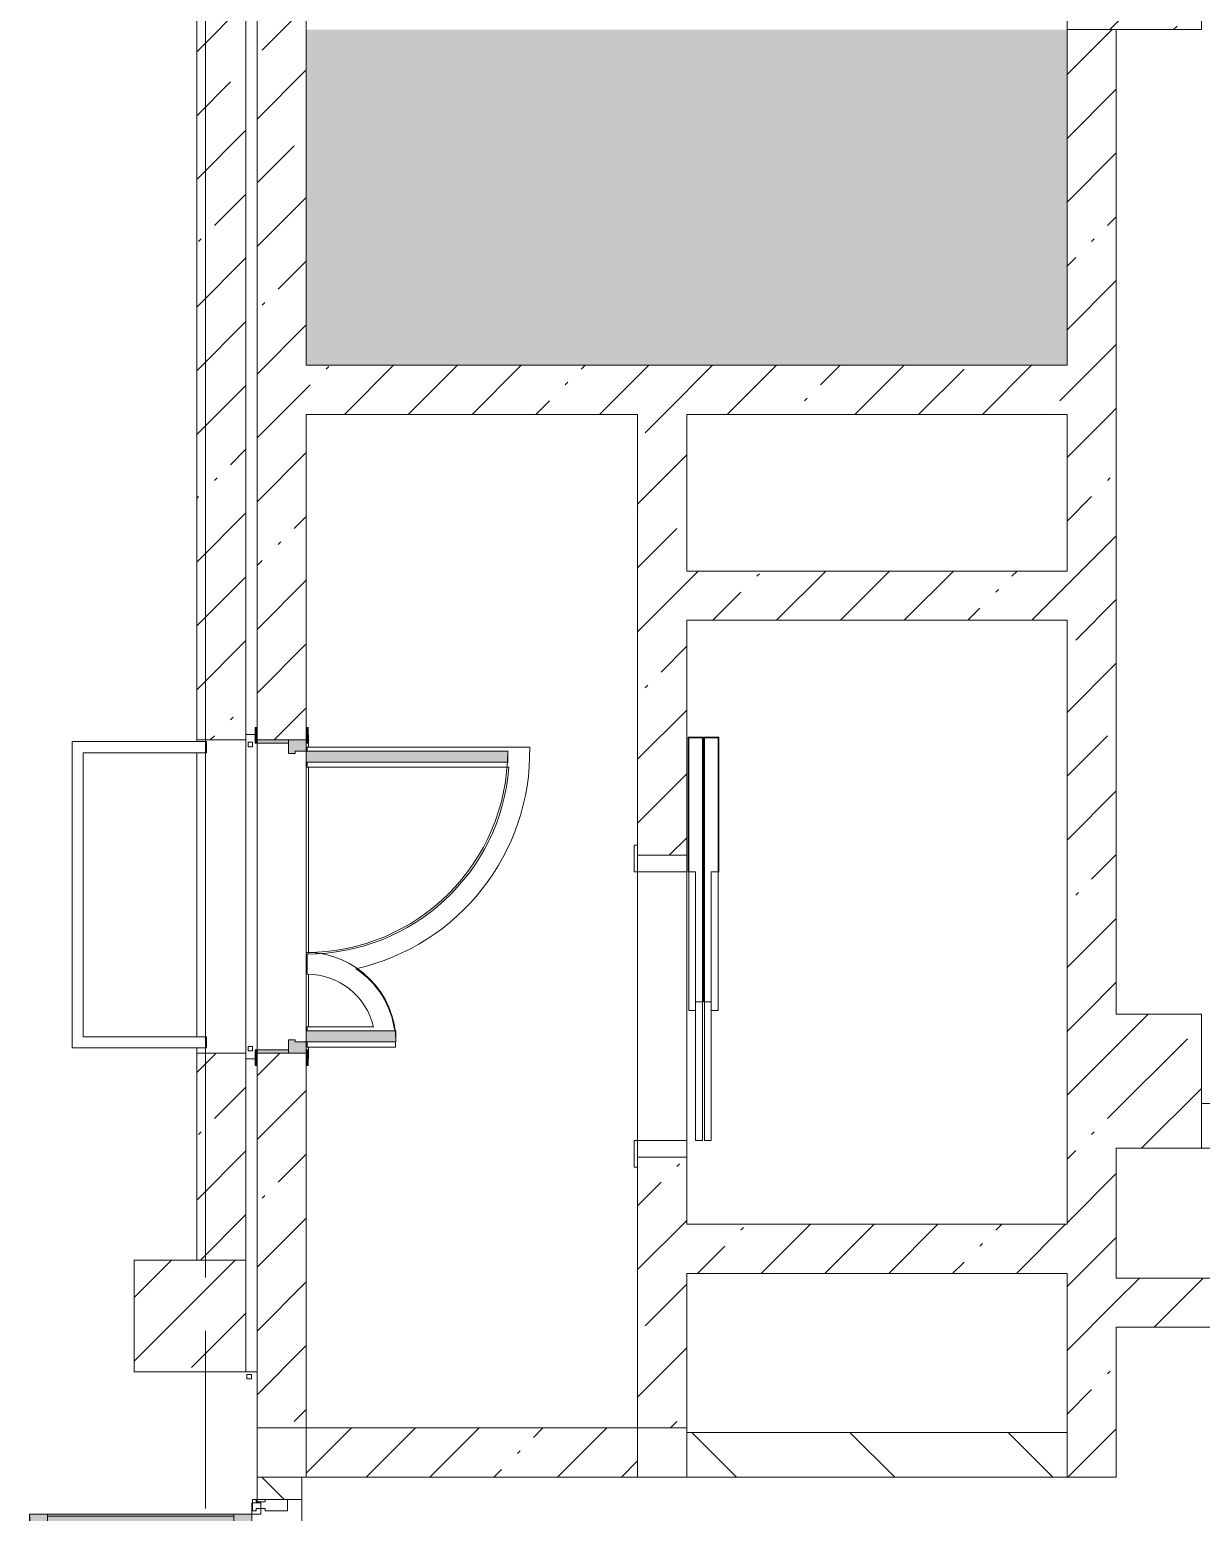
# Model space of a CAD drawing. Header units: millimetres. Extents: x 11693 to 241752, y -8553 to 29926.
# Drawn here: x 127263 to 132500, y 10073 to 16700 of the extents above; entities that cross this region are included whole.
import ezdxf

# ---------------------------------------------------------------- set-up
doc = ezdxf.new("R2010")
doc.units = ezdxf.units.MM
doc.linetypes.add('Осевая', pattern=[1587.5, 317.5, -238.125, 793.75, -238.125])
for name, color, linetype, lineweight, true_color in [('A-DETL-GENF-3', 7, 'Continuous', 5, 0xe2e2e2), ('A-DETL-GENF-4', 7, 'Continuous', 5, 0xaaaaaa), ('A-DOOR-2', 7, 'Continuous', 5, 0xaaaaaa), ('A-DOOR-3', 7, 'Continuous', 5, 0xe2e2e2), ('A-DOOR-FRAM-2', 7, 'Continuous', 5, 0xe2e2e2), ('A-DOOR-FRAM-3', 7, 'Continuous', 5, 0xaaaaaa), ('A-FLOR-1', 7, 'Continuous', 5, 0xaaaaaa)]:
    doc.layers.add(name, color=color, linetype=linetype, lineweight=lineweight, true_color=true_color)
for name, color, linetype, lineweight in [('A-GLAZ-CWMG-2', 7, 'Continuous', 5), ('A-WALL-2', 7, 'Continuous', 9), ('A-WALL-5', 7, 'Continuous', 5), ('I-WALL-3', 7, 'Continuous', 5), ('S-COLS', 7, 'Continuous', 5), ('Оси', 7, 'Continuous', 9), ('Оси-2', 7, 'Осевая', 9)]:
    doc.layers.add(name, color=color, linetype=linetype, lineweight=lineweight)
doc.layers.add('S-STRS-3', color=7, linetype='Continuous', lineweight=15, true_color=0xd7cdc4, transparency=1)
pattern_1 = [(135, (89739.8, 0), (-353.5534, -353.5534), [])]
pattern_2 = [(45, (89739.8, 0), (-285.123, 285.123), []), (45, (90024.94, 0), (-285.123, 285.123), [504.031, -100.806, 16.764, -84.042])]

# ---------------------------------------------------------------- blocks, each defined once
blk = doc.blocks.new('BSC_Колонна _Прямоугольная - 600х600-V69-Общий план 2 этажа с размещением фрагментов 2_1-2_7')
at = {"layer": 'S-COLS'}
h = blk.add_hatch(dxfattribs=at)
h.set_pattern_fill('FP_77', color=256, style=0, pattern_type=2)
h.set_pattern_definition([(45, (-42460, -17000), (-285.123, 285.123), []), (45, (-42174.88, -17000), (-285.123, 285.123), [504.031, -100.806, 16.764, -84.042])])
h.paths.add_polyline_path([(300, -300), (300, 300), (-300, 300), (-300, -300)])
for p, q in [((300, 300), (-300, 300)), ((-300, 300), (-300, -300)), ((300, -300), (300, 300)), ((-300, -300), (300, -300))]:
    blk.add_line(p, q, dxfattribs=at)
blk = doc.blocks.new('110_Дверь_СКБ_2Ст - Д-2 1450x2100h_Лестничная клетка EIS60-31576737-Общий план 2 этажа с размещением фрагментов 2_1-2_7')
at = {"layer": 'A-DOOR-3'}
for points in [[(-587.5, 110), (-587.5, 1010), (-637.5, 1010), (-637.5, 110)], [(662.5, 110), (662.5, 510), (612.5, 510), (612.5, 110)], [(712.5, 30), (697.5, 30), (697.5, -110), (712.5, -110)]]:
    blk.add_hatch(color=256, dxfattribs=at).paths.add_polyline_path(points)
h = blk.add_hatch(color=256, dxfattribs=at)
h.paths.add_polyline_path([(712.5, 110), (662.5, 110), (662.5, 60), (652.5, 60), (652.5, 30), (712.5, 30)])
h.paths.add_polyline_path([(-627.5, 30), (-627.5, 60), (-637.5, 60), (-637.5, 110), (-687.5, 110), (-687.5, 30)])
at = {"layer": 'A-DOOR-FRAM-2'}
for points in [[(-672.5, 110), (-672.5, 118), (-742.5, 118), (-742.5, 110)], [(767.5, 110), (767.5, 118), (697.5, 118), (697.5, 110), (726.4, 110)], [(-672.5, 30), (-687.5, 30), (-687.5, -110), (-672.5, -110)], [(-672.5, -110), (-742.5, -110), (-742.5, -118), (-672.5, -118)], [(767.5, -118), (767.5, -110), (697.5, -110), (697.5, -118), (726.4, -118)]]:
    blk.add_hatch(color=256, dxfattribs=at).paths.add_polyline_path(points)
at = {"layer": 'A-DOOR-2'}
for p, q in [((-637.5, 1010), (-637.5, 110)), ((-587.5, 1010), (-637.5, 1010)), ((-587.5, 110), (-587.5, 1010)), ((662.5, 510), (612.5, 510)), ((612.5, 510), (612.5, 110)), ((662.5, 110), (662.5, 510)), ((-637.5, 110), (-587.5, 110)), ((612.5, 110), (662.5, 110))]:
    blk.add_line(p, q, dxfattribs=at)
for centre, radius, start, end in [((-637.5, 110), 900, 0, 90), ((662.5, 110), 400, 90, 180)]:
    blk.add_arc(centre, radius, start, end, dxfattribs=at)
at = {"layer": 'A-DOOR-FRAM-3'}
for p, q in [((-672.5, 118), (-742.5, 118)), ((-742.5, 118), (-742.5, 110)), ((-742.5, 110), (-672.5, 110)), ((-637.5, 110), (-687.5, 110)), ((-687.5, 110), (-687.5, 30)), ((-672.5, 110), (-672.5, 118)), ((-637.5, 60), (-637.5, 110)), ((662.5, 110), (662.5, 60)), ((712.5, 110), (662.5, 110)), ((767.5, 118), (697.5, 118)), ((697.5, 118), (697.5, 110)), ((697.5, 110), (767.5, 110)), ((712.5, 30), (712.5, 110)), ((767.5, 110), (767.5, 118)), ((-687.5, 30), (-627.5, 30)), ((-672.5, 30), (-687.5, 30)), ((-687.5, 30), (-687.5, -110)), ((-672.5, -110), (-672.5, 30)), ((-627.5, 60), (-637.5, 60)), ((-627.5, 30), (-627.5, 60)), ((662.5, 60), (652.5, 60)), ((652.5, 60), (652.5, 30)), ((652.5, 30), (712.5, 30)), ((712.5, 30), (697.5, 30)), ((697.5, 30), (697.5, -110)), ((712.5, -110), (712.5, 30)), ((-672.5, -110), (-742.5, -110)), ((-742.5, -110), (-742.5, -118)), ((-742.5, -118), (-672.5, -118)), ((-687.5, -110), (-672.5, -110)), ((-672.5, -118), (-672.5, -110)), ((697.5, -110), (712.5, -110)), ((767.5, -110), (697.5, -110)), ((697.5, -110), (697.5, -118)), ((697.5, -118), (767.5, -118)), ((767.5, -118), (767.5, -110))]:
    blk.add_line(p, q, dxfattribs=at)
blk = doc.blocks.new('BSC_Колонна _Прямоугольная - 500х500-V169-Общий план 2 этажа с размещением фрагментов 2_1-2_7')
at = {"layer": 'S-COLS'}
h = blk.add_hatch(dxfattribs=at)
h.set_pattern_fill('FP_162', color=256, style=0, pattern_type=2)
h.set_pattern_definition([(45, (-38240, -10950), (-285.123, 285.123), []), (45, (-37954.88, -10950), (-285.123, 285.123), [504.031, -100.806, 16.764, -84.042])])
h.paths.add_polyline_path([(250, -250), (250, 250), (-250, 250), (-250, -250)])
for p, q in [((250, 250), (-250, 250)), ((-250, 250), (-250, -250)), ((250, -250), (250, 250)), ((-250, -250), (250, -250))]:
    blk.add_line(p, q, dxfattribs=at)
blk = doc.blocks.new('DOR_Дверь лифта - 1350х2050h-19118285-Общий план 2 этажа с размещением фрагментов 2_1-2_7')
at = {"layer": 'A-DOOR-2'}
for p, q in [((-600, 125), (-720, 125)), ((-720, 125), (-720, 110)), ((-720, 110), (-600, 110)), ((-675, 110), (-675, -110)), ((-600, 110), (-675, 110)), ((-600, 110), (-600, 125)), ((600, 110), (-600, 110)), ((-600, 110), (-600, -110)), ((720, 125), (600, 125)), ((600, 125), (600, 110)), ((600, -110), (600, 110)), ((675, 110), (600, 110)), ((600, 110), (720, 110)), ((675, -110), (675, 110)), ((720, 110), (720, 125)), ((-675, -110), (-600, -110)), ((-600, -110), (600, -110)), ((-20, -120), (-20, -150)), ((600, -120), (-20, -120)), ((600, -110), (675, -110)), ((600, -150), (600, -120)), ((-600, -150), (-600, -180)), ((20, -150), (-600, -150)), ((-600, -180), (20, -180)), ((-600, -190), (-600, -220)), ((20, -190), (-600, -190)), ((-20, -150), (600, -150)), ((20, -180), (20, -150)), ((20, -220), (20, -190)), ((-600, -220), (20, -220)), ((-20, -220), (-20, -250)), ((600, -220), (-20, -220)), ((-20, -250), (600, -250)), ((600, -250), (600, -220))]:
    blk.add_line(p, q, dxfattribs=at)
at = {"layer": 'A-DOOR-FRAM-3'}
for p, q in [((600, -117), (600, -120)), ((1203, -117), (600, -117)), ((600, -120), (1200, -120)), ((1200, -120), (1200, -180)), ((1203, -183), (1203, -117)), ((1200, -180), (20, -180)), ((20, -180), (20, -183)), ((20, -183), (1203, -183)), ((1203, -187), (20, -187)), ((20, -187), (20, -190)), ((20, -190), (1200, -190)), ((1200, -190), (1200, -250)), ((1203, -253), (1203, -187)), ((600, -250), (600, -253)), ((1200, -250), (600, -250)), ((600, -253), (1203, -253))]:
    blk.add_line(p, q, dxfattribs=at)
blk = doc.blocks.new('Дверь_Витражная_остекление_ - ДВН_ДАО_Главный вход_1800 в свету 5-32258809-Общий план 2 этажа с размещением фрагментов 2_1-2_7')
at = {"layer": 'A-DETL-GENF-3'}
for points in [[(-947.5, -56), (-947.5, -20), (-992.5, -20), (-992.5, -1012.5), (-947.5, -1012.5), (-947.5, -135.2)], [(1042.5, -20), (997.5, -20), (997.5, -1012.5), (1042.5, -1012.5), (1042.5, -135.2)]]:
    blk.add_hatch(color=256, dxfattribs=at).paths.add_polyline_path(points)
at = {"layer": 'A-DETL-GENF-4'}
for p, q in [((-947.5, -20), (-992.5, -20)), ((-992.5, -1012.5), (-992.5, -20)), ((-947.5, -20), (-992.5, -20)), ((-992.5, -20), (-992.5, -1012.5)), ((-947.5, -1012.5), (-947.5, -20)), ((-947.5, -1012.5), (-947.5, -20)), ((997.5, -1012.5), (997.5, -20)), ((997.5, -20), (997.5, -1012.5)), ((1042.5, -1012.5), (1042.5, -20)), ((1042.5, -1012.5), (1042.5, -20)), ((-992.5, -100), (-947.5, -100)), ((-982.5, -932.5), (-982.5, -100)), ((988.5, -932.5), (988.5, -100)), ((1042.5, -100), (997.5, -100)), ((1032.5, -932.5), (1032.5, -100)), ((-992.5, -932.5), (-947.5, -932.5)), ((1042.5, -932.5), (997.5, -932.5)), ((-992.5, -1012.5), (-947.5, -1012.5)), ((-992.5, -1012.5), (-947.5, -1012.5)), ((1042.5, -1012.5), (997.5, -1012.5)), ((997.5, -1012.5), (1042.5, -1012.5))]:
    blk.add_line(p, q, dxfattribs=at)
at = {"layer": 'A-DOOR-2'}
for p, q in [((-1042.5, 20), (-992.5, 20)), ((-1042.5, -20), (-1042.5, 20)), ((-992.5, 20), (-992.5, -20)), ((992.5, 20), (1042.5, 20)), ((992.5, -20), (992.5, 20)), ((1042.5, 20), (1042.5, -20)), ((-992.5, -20), (-1042.5, -20)), ((-992.5, -1012.5), (-992.5, -20)), ((992.5, -1012.5), (992.5, -20)), ((1042.5, -20), (992.5, -20))]:
    blk.add_line(p, q, dxfattribs=at)
for centre, start, end in [((992.5, -20), 209.21115, 212.8228), ((992.5, -20), 217.57984, 270), ((-992.5, -20), 270, 286.54233)]:
    blk.add_arc(centre, 992.5, start, end, dxfattribs=at)
blk = doc.blocks.new('Прямоугольный импост - Импост структурный с накладкой - 160мм Темный-31239248-Общий план 2 этажа с размещением фрагментов 2_1-2_7')
at = {"layer": 'A-GLAZ-CWMG-2'}
for p, q in [((0, 17), (-50, 17)), ((-50, 17), (-50, 0)), ((-50, 0), (-40, 0)), ((-40, 0), (-40, -40)), ((-10, -40), (-10, 0)), ((-10, 0), (0, 0)), ((0, 0), (0, 17)), ((-40, -40), (-50, -40)), ((-50, -40), (-50, -140)), ((0, -40), (-10, -40)), ((0, -140), (0, -40)), ((-50, -140), (0, -140))]:
    blk.add_line(p, q, dxfattribs=at)

msp = doc.modelspace()

# ---------------------------------------------------------------- hatches: boundary and pattern name
at = {"layer": 'I-WALL-3'}
h = msp.add_hatch(dxfattribs=at)
h.set_pattern_fill('FP_57', color=256, style=0, pattern_type=2)
h.set_pattern_definition(pattern_2)
h.paths.add_polyline_path([(128009.8, 11200), (128229.8, 11200), (128229.8, 12125), (128009.8, 12125), (128009.8, 12111.1)])
h.paths.add_polyline_path([(128009.8, 13525), (128229.8, 13525), (128229.8, 21575), (128009.8, 21575), (128009.8, 14542.4)])
h.paths.add_polyline_path([(128140.6, 22975), (128229.8, 22975), (128229.8, 23400), (128009.8, 23400), (128009.8, 22975)])
h = msp.add_hatch(dxfattribs=at)
h.set_pattern_fill('FP_57', color=256, style=0, pattern_type=2)
h.set_pattern_definition(pattern_2)
h.paths.add_polyline_path([(128499.8, 10450), (128499.8, 12125), (128279.8, 12125), (128279.8, 10450)])
h.paths.add_polyline_path([(128279.8, 13525), (128499.8, 13525), (128499.8, 21575), (128279.8, 21575), (128279.8, 13580)])
h.paths.add_polyline_path([(128449.8, 22975), (128499.8, 22975), (128499.8, 23420.3), (128279.8, 23420.3), (128279.8, 22975), (128419.8, 22975)])
h = msp.add_hatch(dxfattribs=at)
h.set_pattern_fill('FP_57', color=256, style=0, pattern_type=2)
h.set_pattern_definition(pattern_2)
h.paths.add_polyline_path([(132119.8, 15200), (132119.8, 16700), (131899.8, 16700), (131899.8, 15200)])
h = msp.add_hatch(dxfattribs=at)
h.set_pattern_fill('FP_57', color=256, style=0, pattern_type=2)
h.set_pattern_definition(pattern_2)
h.paths.add_polyline_path([(129979.8, 14980), (132119.8, 14980), (132119.8, 15200), (128499.8, 15200), (128499.8, 14980), (129676.6, 14980)])
h = msp.add_hatch(dxfattribs=at)
h.set_pattern_fill('FP_57', color=256, style=0, pattern_type=2)
h.set_pattern_definition(pattern_2)
h.paths.add_polyline_path([(130199.8, 14280), (130199.8, 14980), (129979.8, 14980), (129979.8, 14280)])
h = msp.add_hatch(dxfattribs=at)
h.set_pattern_fill('FP_57', color=256, style=0, pattern_type=2)
h.set_pattern_definition(pattern_2)
h.paths.add_polyline_path([(131899.8, 10230), (132119.8, 10230), (132119.8, 11700), (131899.8, 11700), (131899.8, 10430)])
h.paths.add_polyline_path([(132119.8, 12300), (132119.8, 14980), (131899.8, 14980), (131899.8, 12300)])
h = msp.add_hatch(dxfattribs=at)
h.set_pattern_fill('FP_57', color=256, style=0, pattern_type=2)
h.set_pattern_definition(pattern_2)
h.paths.add_polyline_path([(130199.8, 10450), (130199.8, 11660), (129979.8, 11660), (129979.8, 10450)])
h.paths.add_polyline_path([(130199.8, 13010), (130199.8, 14280), (129979.8, 14280), (129979.8, 13010)])
h = msp.add_hatch(dxfattribs=at)
h.set_pattern_fill('FP_57', color=256, style=0, pattern_type=2)
h.set_pattern_definition(pattern_2)
h.paths.add_polyline_path([(131899.8, 14060), (131899.8, 14280), (130199.8, 14280), (130199.8, 14060), (131724.7, 14060)])
h = msp.add_hatch(dxfattribs=at)
h.set_pattern_fill('FP_60', color=256, style=0, pattern_type=2)
h.set_pattern_definition(pattern_1)
h.paths.add_polyline_path([(140940.9, 11700), (141449.8, 11700), (141449.8, 11900), (138499.8, 11900), (138499.8, 11700), (139916.8, 11700)])
h.paths.add_polyline_path([(134300.5, 11700), (134975.5, 11700), (134975.5, 11900), (132499.8, 11900), (132499.8, 11700), (133772.7, 11700)])
h.paths.add_polyline_path([(136844.8, 11700), (137899.8, 11700), (137899.8, 11900), (136425.5, 11900), (136425.5, 11700), (136455.5, 11700)])
h = msp.add_hatch(dxfattribs=at)
h.set_pattern_fill('FP_57', color=256, style=0, pattern_type=2)
h.set_pattern_definition(pattern_2)
h.paths.add_polyline_path([(131899.8, 11140), (131899.8, 11360), (130199.8, 11360), (130199.8, 11140), (131724.7, 11140)])
h = msp.add_hatch(dxfattribs=at)
h.set_pattern_fill('FP_57', color=256, style=0, pattern_type=2)
h.set_pattern_definition(pattern_2)
h.paths.add_polyline_path([(132119.8, 10900), (134500.5, 10900), (134500.5, 11120), (132119.8, 11120)])
h = msp.add_hatch(dxfattribs=at)
h.set_pattern_fill('FP_57', color=256, style=0, pattern_type=2)
h.set_pattern_definition(pattern_2)
h.paths.add_polyline_path([(128652.6, 10230), (129979.8, 10230), (129979.8, 10450), (128499.8, 10450), (128499.8, 10230)])
h = msp.add_hatch(dxfattribs=at)
h.set_pattern_fill('FP_60', color=256, style=0, pattern_type=2)
h.set_pattern_definition(pattern_1)
h.paths.add_polyline_path([(131899.8, 10230), (131899.8, 10430), (130199.8, 10430), (130199.8, 10230)])
h = msp.add_hatch(dxfattribs=at)
h.set_pattern_fill('FP_60', color=256, style=0, pattern_type=2)
h.set_pattern_definition(pattern_1)
h.paths.add_polyline_path([(128279.8, 7900), (128479.8, 7900), (128479.8, 8000), (128279.8, 8000)])
h.paths.add_polyline_path([(128479.8, 10130), (128479.8, 10230), (128279.8, 10230), (128279.8, 10130)])
at = {"layer": 'S-COLS'}
h = msp.add_hatch(dxfattribs=at)
h.set_pattern_fill('FP_57', color=256, style=0, pattern_type=2)
h.set_pattern_definition(pattern_2)
h.paths.add_polyline_path([(131899.8, 11700), (132499.8, 11700), (132499.8, 12300), (131899.8, 12300)])
at = {"layer": 'S-STRS-3'}
msp.add_hatch(color=256, dxfattribs=at).paths.add_polyline_path([(131899.8, 15200), (131899.8, 16700), (128499.8, 16700), (128499.8, 15200), (131724.7, 15200)])

# ---------------------------------------------------------------- linework, layer by layer
at = {"layer": 'A-FLOR-1'}
for p, q in [((128271.8, 13550), (128229.8, 13550)), ((128509.8, 13492.5), (128509.8, 13550)), ((128053, 13518), (127453, 13518)), ((127453, 13518), (127453, 12148.2)), ((127503, 12198.2), (127503, 13468)), ((127503, 13468), (128053, 13468)), ((128053, 13468), (128053, 13518)), ((129498, 13493.1), (128503.2, 13493.1)), ((128503.2, 13493.1), (128503.2, 13475)), ((128503.2, 13425), (128503.2, 13403.1)), ((128503.2, 13403.1), (129405.5, 13403.1)), ((128509.8, 12568.5), (128509.8, 13403.1)), ((128503.2, 12568.1), (128503.2, 12478.1)), ((128509.8, 12242), (128509.8, 12477.5)), ((128053, 12198.2), (127503, 12198.2)), ((128053, 12148.2), (128053, 12198.2)), ((128800.3, 12242), (128503.2, 12242)), ((128503.2, 12242), (128503.2, 12225)), ((127453, 12148.2), (128053, 12148.2)), ((128503.2, 12175), (128503.2, 12152)), ((128503.2, 12152), (128897.6, 12152)), ((128509.8, 12100), (128509.8, 12152)), ((128229.8, 12100), (128271.8, 12100)), ((128279.8, 10700), (128229.8, 10700)), ((128279.8, 10230), (128279.8, 10450)), ((128499.8, 10230), (128479.8, 10230)), ((130199.8, 10230), (129979.8, 10230)), ((128279.8, 10120), (128279.8, 10130)), ((128279.8, 10130), (128279.8, 10120))]:
    msp.add_line(p, q, dxfattribs=at)
for centre, radius, start, end in [((128503.2, 13473.1), 995, 282.67054, 1.1511), ((128503.2, 13473.1), 905, 270, 355.56313), ((128503.2, 12173.1), 305, 13.0427, 90), ((128503.2, 12173.1), 395, 7.55422, 56.45952), ((128503.2, 12173.1), 395, 356.92799, 0.27403)]:
    msp.add_arc(centre, radius, start, end, dxfattribs=at)
at = {"layer": 'A-WALL-2'}
msp.add_line((131899.8, 10230), (131899.8, 10430), dxfattribs=at)
at = {"layer": 'A-WALL-5'}
for p, q in [((128259.8, 13515), (128239.8, 13515)), ((128239.8, 13515), (128239.8, 13495)), ((128239.8, 13495), (128259.8, 13495)), ((128259.8, 13495), (128259.8, 13515)), ((128239.8, 12155), (128239.8, 12135)), ((128259.8, 12155), (128239.8, 12155)), ((128239.8, 12135), (128259.8, 12135)), ((128259.8, 12135), (128259.8, 12155)), ((128234.3, 10689), (128234.3, 10669)), ((128254.3, 10689), (128234.3, 10689)), ((128254.3, 10669), (128254.3, 10689)), ((128234.3, 10669), (128254.3, 10669))]:
    msp.add_line(p, q, dxfattribs=at)
at = {"layer": 'I-WALL-3'}
for p, q in [((128009.8, 21584.5), (128009.8, 13518)), ((128229.8, 11200), (128229.8, 21584.5)), ((128279.8, 21520), (128279.8, 13580)), ((128499.8, 15200), (128499.8, 21520)), ((131899.8, 16700), (131899.8, 15200)), ((132119.8, 12300), (132119.8, 16700)), ((131899.8, 15200), (128499.8, 15200)), ((128499.8, 13580), (128499.8, 14980)), ((128499.8, 14980), (129979.8, 14980)), ((129979.8, 14980), (129979.8, 13010)), ((130199.8, 14980), (131899.8, 14980)), ((130199.8, 14280), (130199.8, 14980)), ((131899.8, 14980), (131899.8, 14280)), ((131899.8, 14280), (130199.8, 14280)), ((130199.8, 13010), (130199.8, 14060)), ((130199.8, 14060), (131899.8, 14060)), ((131899.8, 14060), (131899.8, 12300)), ((128009.8, 13525), (128229.8, 13525)), ((128009.8, 12198.2), (128009.8, 13468)), ((128279.8, 12140), (128279.8, 13510)), ((128499.8, 13425), (128499.8, 12225)), ((129979.8, 13010), (130199.8, 13010)), ((128009.8, 12148.2), (128009.8, 11200)), ((128229.8, 12125), (128009.8, 12125)), ((128279.8, 12070), (128279.8, 10450)), ((128499.8, 12070), (128499.8, 10230)), ((134945.5, 11900), (132499.8, 11900)), ((132499.8, 11900), (132499.8, 11700)), ((131899.8, 11700), (131899.8, 11360)), ((132119.8, 11120), (132119.8, 11700)), ((132499.8, 11700), (134300.5, 11700)), ((129979.8, 11660), (129979.8, 10230)), ((130199.8, 11660), (129979.8, 11660)), ((130199.8, 11360), (130199.8, 11660)), ((131899.8, 11360), (130199.8, 11360)), ((130199.8, 10230), (130199.8, 11140)), ((130199.8, 11140), (131899.8, 11140)), ((131899.8, 11140), (131899.8, 10430)), ((134300.5, 11120), (132119.8, 11120)), ((132119.8, 10900), (134500.5, 10900)), ((132119.8, 10230), (132119.8, 10900)), ((128279.8, 10450), (128499.8, 10450)), ((130199.8, 10450), (128499.8, 10450)), ((131899.8, 10430), (130199.8, 10430)), ((128479.8, 10230), (128279.8, 10230)), ((128279.8, 10230), (128279.8, 10130)), ((128479.8, 10230), (128479.8, 7900)), ((128499.8, 10230), (129979.8, 10230)), ((129979.8, 10230), (132119.8, 10230)), ((128279.8, 10130), (128479.8, 10130))]:
    msp.add_line(p, q, dxfattribs=at)
at = {"layer": 'S-COLS'}
for p, q in [((131899.8, 12300), (131899.8, 11700)), ((132499.8, 12300), (132119.8, 12300)), ((132499.8, 11700), (132499.8, 12300)), ((132119.8, 11700), (132499.8, 11700))]:
    msp.add_line(p, q, dxfattribs=at)
at = {"layer": 'Оси'}
msp.add_line((128049.8, 11277.7), (128049.8, 23777.7), dxfattribs=at)
at = {"layer": 'Оси-2'}
msp.add_line((128049.8, 7947.2), (128049.8, 11277.7), dxfattribs=at)

# ---------------------------------------------------------------- block references
at = {"layer": 'A-DOOR-2'}
for name, p, rotation in [('110_Дверь_СКБ_2Ст - Д-2 1450x2100h_Лестничная клетка EIS60-31576737-Общий план 2 этажа с размещением фрагментов 2_1-2_7', (128389.8, 12837.5), 269.9999999999999), ('DOR_Дверь лифта - 1350х2050h-19118285-Общий план 2 этажа с размещением фрагментов 2_1-2_7', (130089.8, 12335), 90), ('Дверь_Витражная_остекление_ - ДВН_ДАО_Главный вход_1800 в свету 5-32258809-Общий план 2 этажа с размещением фрагментов 2_1-2_7', (128275.8, 9072.5), 269.9999999999999)]:
    msp.add_blockref(name, p, dxfattribs=dict(at, rotation=rotation))
at = {"layer": 'A-GLAZ-CWMG-2', "rotation": 89.99999999999993}
msp.add_blockref('Прямоугольный импост - Импост структурный с накладкой - 160мм Темный-31239248-Общий план 2 этажа с размещением фрагментов 2_1-2_7', (128275.8, 10130), dxfattribs=at)
at = {"layer": 'S-COLS'}
for name, p in [('BSC_Колонна _Прямоугольная - 600х600-V69-Общий план 2 этажа с размещением фрагментов 2_1-2_7', (132199.8, 17000)), ('BSC_Колонна _Прямоугольная - 500х500-V169-Общий план 2 этажа с размещением фрагментов 2_1-2_7', (127979.8, 10950))]:
    msp.add_blockref(name, p, dxfattribs=at)

doc.saveas('drawing.dxf')
